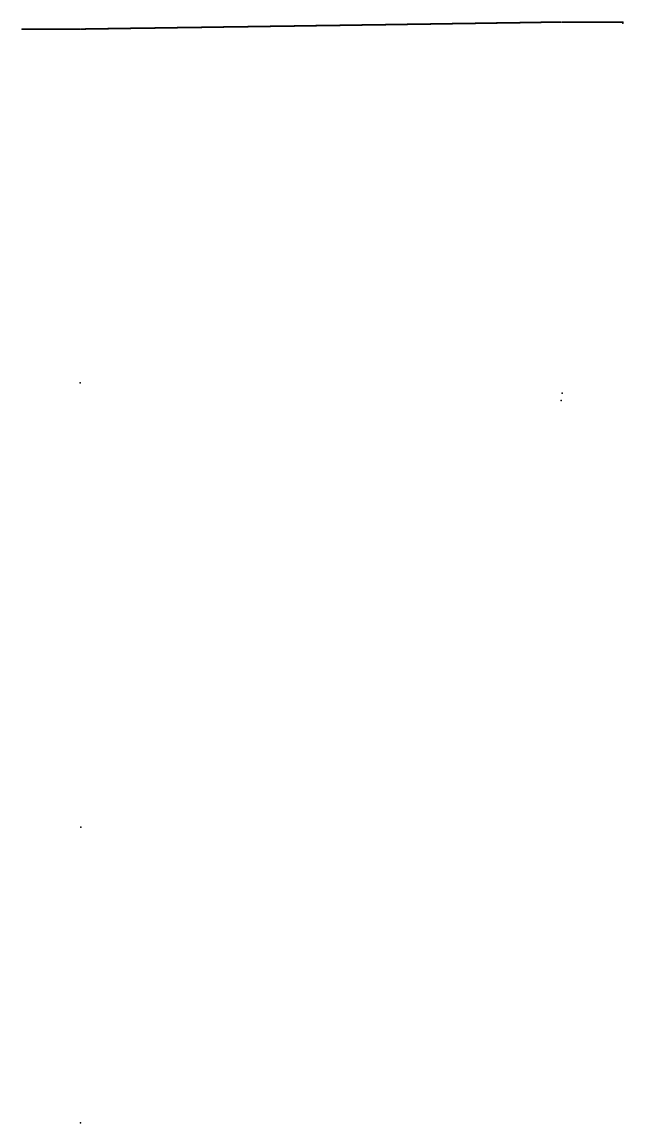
# Model space of a CAD drawing. Header units: metres. Extents: x 0 to 360, y 1 to 146.
# Drawn here: x 337.49 to 359.99, y 1.07 to 42.28 of the extents above; entities that cross this region are included whole.
import ezdxf

# ---------------------------------------------------------------- set-up
doc = ezdxf.new("R2010")
doc.units = ezdxf.units.M

msp = doc.modelspace()

# ---------------------------------------------------------------- linework, layer by layer
for p in [(341.131, 42.033), (341.141, 42.034), (341.151, 42.034), (341.161, 42.034), (341.171, 42.034), (341.181, 42.034), (341.191, 42.034), (341.201, 42.034), (341.211, 42.035), (341.221, 42.035), (341.231, 42.035), (341.241, 42.035), (341.251, 42.035), (341.261, 42.035), (341.271, 42.035), (341.281, 42.036), (341.291, 42.036), (341.301, 42.036), (341.311, 42.036), (341.321, 42.036), (341.331, 42.036), (341.341, 42.036), (341.351, 42.037), (341.361, 42.037), (341.371, 42.037), (341.381, 42.037), (341.391, 42.037), (341.401, 42.037), (341.411, 42.037), (341.421, 42.038), (341.431, 42.038), (341.441, 42.038), (341.451, 42.038), (341.461, 42.038), (341.471, 42.038), (341.481, 42.038), (341.491, 42.039), (341.501, 42.039), (341.511, 42.039), (341.521, 42.039), (341.531, 42.039), (341.541, 42.039), (341.551, 42.039), (341.561, 42.04), (341.571, 42.04), (341.581, 42.04), (341.591, 42.04), (341.601, 42.04), (341.611, 42.04), (341.621, 42.04), (341.631, 42.041), (341.641, 42.041), (341.651, 42.041), (341.661, 42.041), (341.671, 42.041), (341.681, 42.041), (341.691, 42.041), (341.701, 42.042), (341.711, 42.042), (341.721, 42.042), (341.731, 42.042), (341.741, 42.042), (341.751, 42.042), (341.761, 42.042), (341.771, 42.043), (341.781, 42.043), (341.791, 42.043), (341.801, 42.043), (341.811, 42.043), (341.821, 42.043), (341.831, 42.043), (341.841, 42.044), (341.851, 42.044), (341.861, 42.044), (341.871, 42.044), (341.881, 42.044), (341.891, 42.044), (341.901, 42.044), (341.911, 42.045), (341.921, 42.045), (341.931, 42.045), (341.941, 42.045), (341.951, 42.045), (341.961, 42.045), (341.971, 42.045), (341.981, 42.046), (341.991, 42.046), (342.001, 42.046), (342.011, 42.046), (342.021, 42.046), (342.031, 42.046), (342.041, 42.046), (342.051, 42.047), (342.061, 42.047), (342.071, 42.047), (342.081, 42.047), (342.091, 42.047), (342.101, 42.047), (342.111, 42.047), (342.121, 42.048), (342.131, 42.048), (342.141, 42.048), (342.151, 42.048), (342.16, 42.048), (342.17, 42.048), (342.18, 42.048), (342.19, 42.049), (342.2, 42.049), (342.21, 42.049), (342.22, 42.049), (342.23, 42.049), (342.24, 42.049), (342.25, 42.049), (342.26, 42.05), (342.27, 42.05), (342.28, 42.05), (342.29, 42.05), (342.3, 42.05), (342.31, 42.05), (342.32, 42.05), (342.33, 42.051), (342.34, 42.051), (342.35, 42.051), (342.36, 42.051), (342.37, 42.051), (342.38, 42.051), (342.39, 42.051), (342.4, 42.052), (342.41, 42.052), (342.42, 42.052), (342.43, 42.052), (342.44, 42.052), (342.45, 42.052), (342.46, 42.052), (342.47, 42.053), (342.48, 42.053), (342.49, 42.053), (342.5, 42.053), (342.51, 42.053), (342.52, 42.053), (342.53, 42.053), (342.54, 42.054), (342.55, 42.054), (342.56, 42.054), (342.57, 42.054), (342.58, 42.054), (342.59, 42.054), (342.6, 42.054), (342.61, 42.055), (342.62, 42.055), (342.63, 42.055), (342.64, 42.055), (342.65, 42.055), (342.66, 42.055), (342.67, 42.055), (342.68, 42.056), (342.69, 42.056), (342.7, 42.056), (342.71, 42.056), (342.72, 42.056), (342.73, 42.056), (342.74, 42.056), (342.75, 42.057), (342.76, 42.057), (342.77, 42.057), (342.78, 42.057), (342.79, 42.057), (342.8, 42.057), (342.81, 42.057), (342.82, 42.058), (342.83, 42.058), (342.84, 42.058), (342.85, 42.058), (342.86, 42.058), (342.87, 42.058), (342.88, 42.058), (342.89, 42.059), (342.9, 42.059), (342.91, 42.059), (342.92, 42.059), (342.93, 42.059), (342.94, 42.059), (342.95, 42.059), (342.96, 42.06), (342.97, 42.06), (342.98, 42.06), (342.99, 42.06), (343, 42.06), (343.01, 42.06), (343.02, 42.06), (343.03, 42.061), (343.04, 42.061), (343.05, 42.061), (343.06, 42.061), (343.07, 42.061), (343.08, 42.061), (343.09, 42.061), (343.1, 42.062), (343.11, 42.062), (343.12, 42.062), (343.13, 42.062), (343.14, 42.062), (343.15, 42.062), (343.16, 42.062), (343.17, 42.063), (343.18, 42.063), (343.19, 42.063), (343.2, 42.063), (343.21, 42.063), (343.22, 42.063), (343.23, 42.063), (343.24, 42.064), (343.25, 42.064), (343.26, 42.064), (343.27, 42.064), (343.28, 42.064), (343.29, 42.064), (343.3, 42.064), (343.31, 42.065), (343.32, 42.065), (343.33, 42.065), (343.34, 42.065), (343.35, 42.065), (343.36, 42.065), (343.37, 42.065), (343.38, 42.066), (343.39, 42.066), (343.4, 42.066), (343.41, 42.066), (343.42, 42.066), (343.43, 42.066), (343.44, 42.066), (343.45, 42.067), (343.46, 42.067), (343.47, 42.067), (343.48, 42.067), (343.49, 42.067), (343.5, 42.067), (343.51, 42.067), (343.52, 42.068), (343.53, 42.068), (343.54, 42.068), (343.55, 42.068), (343.56, 42.068), (343.57, 42.068), (343.58, 42.068), (343.59, 42.069), (343.6, 42.069), (343.61, 42.069), (343.62, 42.069), (343.63, 42.069), (343.64, 42.069), (343.65, 42.069), (343.66, 42.07), (343.67, 42.07), (343.68, 42.07), (343.69, 42.07), (343.7, 42.07), (343.71, 42.07), (343.72, 42.07), (343.73, 42.071), (343.74, 42.071), (343.75, 42.071), (343.76, 42.071), (343.77, 42.071), (343.78, 42.071), (343.79, 42.071), (343.8, 42.072), (343.81, 42.072), (343.82, 42.072), (343.83, 42.072), (343.84, 42.072), (343.85, 42.072), (343.86, 42.072), (343.87, 42.073), (343.88, 42.073), (343.89, 42.073), (343.9, 42.073), (343.91, 42.073), (343.92, 42.073), (343.93, 42.073), (343.94, 42.074), (343.95, 42.074), (343.96, 42.074), (343.97, 42.074), (343.98, 42.074), (343.99, 42.074), (344, 42.074), (344.01, 42.075), (344.02, 42.075), (344.03, 42.075), (344.04, 42.075), (344.05, 42.075), (344.06, 42.075), (344.07, 42.075), (344.08, 42.076), (344.09, 42.076), (344.1, 42.076), (344.11, 42.076), (344.12, 42.076), (344.13, 42.076), (344.14, 42.076), (344.15, 42.077), (344.16, 42.077), (344.17, 42.077), (344.18, 42.077), (344.19, 42.077), (344.2, 42.077), (344.21, 42.077), (344.22, 42.078), (344.23, 42.078), (344.24, 42.078), (344.25, 42.078), (344.26, 42.078), (344.27, 42.078), (344.28, 42.078), (344.29, 42.079), (344.3, 42.079), (344.31, 42.079), (344.32, 42.079), (344.33, 42.079), (344.34, 42.079), (344.35, 42.079), (344.36, 42.08), (344.37, 42.08), (344.38, 42.08), (344.39, 42.08), (344.4, 42.08), (344.41, 42.08), (344.42, 42.08), (344.43, 42.081), (344.44, 42.081), (344.45, 42.081), (344.46, 42.081), (344.47, 42.081), (344.48, 42.081), (344.49, 42.081), (344.5, 42.082), (344.51, 42.082), (344.52, 42.082), (344.53, 42.082), (344.54, 42.082), (344.55, 42.082), (344.56, 42.082), (344.57, 42.083), (344.58, 42.083), (344.59, 42.083), (344.6, 42.083), (344.61, 42.083), (344.62, 42.083), (344.63, 42.083), (344.64, 42.084), (344.65, 42.084), (344.66, 42.084), (344.67, 42.084), (344.68, 42.084), (344.69, 42.084), (344.7, 42.084), (344.71, 42.085), (344.72, 42.085), (344.73, 42.085), (344.74, 42.085), (344.75, 42.085), (344.76, 42.085), (344.77, 42.085), (344.78, 42.086), (344.79, 42.086), (344.8, 42.086), (344.81, 42.086), (344.82, 42.086), (344.83, 42.086), (344.84, 42.086), (344.85, 42.087), (344.86, 42.087), (344.87, 42.087), (344.88, 42.087), (344.89, 42.087), (344.9, 42.087), (344.91, 42.087), (344.92, 42.088), (344.93, 42.088), (344.94, 42.088), (344.95, 42.088), (344.96, 42.088), (344.97, 42.088), (344.98, 42.089), (344.99, 42.089), (345, 42.089), (345.01, 42.089), (345.02, 42.089), (345.03, 42.089), (345.04, 42.089), (345.05, 42.09), (345.06, 42.09), (345.07, 42.09), (345.08, 42.09), (345.09, 42.09), (345.1, 42.09), (345.11, 42.09), (345.12, 42.091), (345.13, 42.091), (345.14, 42.091), (345.15, 42.091), (345.16, 42.091), (345.17, 42.091), (345.18, 42.091), (345.19, 42.092), (345.2, 42.092), (345.21, 42.092), (345.22, 42.092), (345.23, 42.092), (345.24, 42.092), (345.25, 42.092), (345.26, 42.093), (345.27, 42.093), (345.28, 42.093), (345.29, 42.093), (345.3, 42.093), (345.31, 42.093), (345.32, 42.093), (345.33, 42.094), (345.34, 42.094), (345.35, 42.094), (345.36, 42.094), (345.37, 42.094), (345.38, 42.094), (345.39, 42.094), (345.4, 42.095), (345.41, 42.095), (345.42, 42.095), (345.43, 42.095), (345.44, 42.095), (345.45, 42.095), (345.46, 42.095), (345.47, 42.096), (345.48, 42.096), (345.49, 42.096), (345.5, 42.096), (345.51, 42.096), (345.52, 42.096), (345.53, 42.096), (345.54, 42.097), (345.55, 42.097), (345.56, 42.097), (345.57, 42.097), (345.579, 42.097), (345.589, 42.097), (345.599, 42.097), (345.609, 42.098), (345.619, 42.098), (345.629, 42.098), (345.639, 42.098), (345.649, 42.098), (345.659, 42.098), (345.669, 42.098), (345.679, 42.099), (345.689, 42.099), (345.699, 42.099), (345.709, 42.099), (345.719, 42.099), (345.729, 42.099), (345.739, 42.099), (345.749, 42.1), (345.759, 42.1), (345.769, 42.1), (345.779, 42.1), (345.789, 42.1), (345.799, 42.1), (345.809, 42.1), (345.819, 42.101), (345.829, 42.101), (345.839, 42.101), (345.849, 42.101), (345.859, 42.101), (345.869, 42.101), (345.879, 42.101), (345.889, 42.102), (345.899, 42.102), (345.909, 42.102), (345.919, 42.102), (345.929, 42.102), (345.939, 42.102), (345.949, 42.102), (345.959, 42.103), (345.969, 42.103), (345.979, 42.103), (345.989, 42.103), (345.999, 42.103), (346.009, 42.103), (346.019, 42.103), (346.029, 42.104), (346.039, 42.104), (346.049, 42.104), (346.059, 42.104), (346.069, 42.104), (346.079, 42.104), (346.089, 42.104), (346.099, 42.105), (346.109, 42.105), (346.119, 42.105), (346.129, 42.105), (346.139, 42.105), (346.149, 42.105), (346.159, 42.105), (346.169, 42.106), (346.179, 42.106), (346.189, 42.106), (346.199, 42.106), (346.209, 42.106), (346.219, 42.106), (346.229, 42.107), (346.239, 42.107), (346.249, 42.107), (346.259, 42.107), (346.269, 42.107), (346.279, 42.107), (346.289, 42.107), (346.299, 42.108), (346.309, 42.108), (346.319, 42.108), (346.329, 42.108), (346.339, 42.108), (346.349, 42.108), (346.359, 42.108), (346.369, 42.109), (346.379, 42.109), (346.389, 42.109), (346.399, 42.109), (346.409, 42.109), (346.419, 42.109), (346.429, 42.109), (346.439, 42.11), (346.449, 42.11), (346.459, 42.11), (346.469, 42.11), (346.479, 42.11), (346.489, 42.11), (346.499, 42.11), (346.509, 42.111), (346.519, 42.111), (346.529, 42.111), (346.539, 42.111), (346.549, 42.111), (346.559, 42.111), (346.569, 42.111), (346.579, 42.112), (346.589, 42.112), (346.599, 42.112), (346.609, 42.112), (346.619, 42.112), (346.629, 42.112), (346.639, 42.112), (346.649, 42.113), (346.659, 42.113), (346.669, 42.113), (346.679, 42.113), (346.689, 42.113), (346.699, 42.113), (346.709, 42.113), (346.719, 42.114), (346.729, 42.114), (346.739, 42.114), (346.749, 42.114), (346.759, 42.114), (346.769, 42.114), (346.779, 42.114), (346.789, 42.115), (346.799, 42.115), (346.809, 42.115), (346.819, 42.115), (346.829, 42.115), (346.839, 42.115), (346.849, 42.115), (346.859, 42.116), (346.869, 42.116), (346.879, 42.116), (346.889, 42.116), (346.899, 42.116), (346.909, 42.116), (346.919, 42.116), (346.929, 42.117), (346.939, 42.117), (346.949, 42.117), (346.959, 42.117), (346.969, 42.117), (346.979, 42.117), (346.989, 42.117), (346.999, 42.118), (347.009, 42.118), (347.019, 42.118), (347.029, 42.118), (347.039, 42.118), (347.049, 42.118), (347.059, 42.119), (347.069, 42.119), (347.079, 42.119), (347.089, 42.119), (347.099, 42.119), (347.109, 42.119), (347.119, 42.119), (347.129, 42.12), (347.139, 42.12), (347.149, 42.12), (347.159, 42.12), (347.169, 42.12), (347.179, 42.12), (347.189, 42.12), (347.199, 42.121), (347.209, 42.121), (347.219, 42.121), (347.229, 42.121), (347.239, 42.121), (347.249, 42.121), (347.259, 42.121), (347.269, 42.122), (347.279, 42.122), (347.289, 42.122), (347.299, 42.122), (347.309, 42.122), (347.319, 42.122), (347.329, 42.122), (347.339, 42.123), (347.349, 42.123), (347.359, 42.123), (347.369, 42.123), (347.379, 42.123), (347.389, 42.123), (347.399, 42.123), (347.409, 42.124), (347.419, 42.124), (347.429, 42.124), (347.439, 42.124), (347.449, 42.124), (347.459, 42.124), (347.469, 42.124), (347.479, 42.125), (347.489, 42.125), (347.499, 42.125), (347.509, 42.125), (347.519, 42.125), (347.529, 42.125), (347.539, 42.125), (347.549, 42.126), (347.559, 42.126), (347.569, 42.126), (347.579, 42.126), (347.589, 42.126), (347.599, 42.126), (347.609, 42.126), (347.619, 42.127), (347.629, 42.127), (347.639, 42.127), (347.649, 42.127), (347.659, 42.127), (347.669, 42.127), (347.679, 42.127), (347.689, 42.128), (347.699, 42.128), (347.709, 42.128), (347.719, 42.128), (347.729, 42.128), (347.738, 42.128), (347.748, 42.128), (347.758, 42.129), (347.768, 42.129), (347.778, 42.129), (347.788, 42.129), (347.798, 42.129), (347.808, 42.129), (347.818, 42.13), (347.828, 42.13), (347.838, 42.13), (347.848, 42.13), (347.858, 42.13), (347.868, 42.13), (347.878, 42.13), (347.888, 42.131), (347.898, 42.131), (347.908, 42.131), (347.918, 42.131), (347.928, 42.131), (347.938, 42.131), (347.948, 42.131), (347.958, 42.132), (347.968, 42.132), (347.978, 42.132), (347.988, 42.132), (347.998, 42.132), (348.008, 42.132), (348.018, 42.132), (348.028, 42.133), (348.038, 42.133), (348.048, 42.133), (348.058, 42.133), (348.068, 42.133), (348.078, 42.133), (348.088, 42.133), (348.098, 42.134), (348.108, 42.134), (348.118, 42.134), (348.128, 42.134), (348.138, 42.134), (348.148, 42.134), (348.158, 42.134), (348.168, 42.135), (348.178, 42.135), (348.188, 42.135), (348.198, 42.135), (348.208, 42.135), (348.218, 42.135), (348.228, 42.135), (348.238, 42.136), (348.248, 42.136), (348.258, 42.136), (348.268, 42.136), (348.278, 42.136), (348.288, 42.136), (348.298, 42.136), (348.308, 42.137), (348.318, 42.137), (348.328, 42.137), (348.338, 42.137), (348.348, 42.137), (348.358, 42.137), (348.368, 42.138), (348.378, 42.138), (348.388, 42.138), (348.398, 42.138), (348.408, 42.138), (348.418, 42.138), (348.428, 42.138), (348.438, 42.139), (348.448, 42.139), (348.458, 42.139), (348.468, 42.139), (348.478, 42.139), (348.488, 42.139), (348.498, 42.139), (348.508, 42.14), (348.518, 42.14), (348.528, 42.14), (348.538, 42.14), (348.548, 42.14), (348.558, 42.14), (348.568, 42.14), (348.578, 42.141), (348.588, 42.141), (348.598, 42.141), (348.608, 42.141), (348.618, 42.141), (348.628, 42.141), (348.638, 42.141), (348.648, 42.142), (348.658, 42.142), (348.668, 42.142), (348.678, 42.142), (348.688, 42.142), (348.698, 42.142), (348.708, 42.142), (348.718, 42.143), (348.728, 42.143), (348.738, 42.143), (348.748, 42.143), (348.758, 42.143), (348.768, 42.143), (348.778, 42.143), (348.788, 42.144), (348.798, 42.144), (348.808, 42.144), (348.818, 42.144), (348.828, 42.144), (348.838, 42.144), (348.848, 42.144), (348.858, 42.145), (348.868, 42.145), (348.878, 42.145), (348.888, 42.145), (348.898, 42.145), (348.908, 42.145), (348.918, 42.146), (348.928, 42.146), (348.938, 42.146), (348.948, 42.146), (348.958, 42.146), (348.968, 42.146), (348.978, 42.146), (348.988, 42.147), (348.998, 42.147), (349.008, 42.147), (349.018, 42.147), (349.028, 42.147), (349.038, 42.147), (349.048, 42.147), (349.058, 42.148), (349.068, 42.148), (349.078, 42.148), (349.088, 42.148), (349.098, 42.148), (349.108, 42.148), (349.118, 42.148), (349.128, 42.149), (349.138, 42.149), (349.148, 42.149), (349.158, 42.149), (349.168, 42.149), (349.178, 42.149), (349.188, 42.149), (349.198, 42.15), (349.208, 42.15), (349.218, 42.15), (349.228, 42.15), (349.238, 42.15), (349.248, 42.15), (349.258, 42.15), (349.268, 42.151), (349.278, 42.151), (349.288, 42.151), (349.298, 42.151), (349.308, 42.151), (349.318, 42.151), (349.328, 42.151), (349.337, 42.152), (349.347, 42.152), (349.357, 42.152), (349.367, 42.152), (349.377, 42.152), (349.387, 42.152), (349.397, 42.153), (349.407, 42.153), (349.417, 42.153), (349.427, 42.153), (349.437, 42.153), (349.447, 42.153), (349.457, 42.153), (349.467, 42.154), (349.477, 42.154), (349.487, 42.154), (349.497, 42.154), (349.507, 42.154), (349.517, 42.154), (349.527, 42.154), (349.537, 42.155), (349.547, 42.155), (349.557, 42.155), (349.567, 42.155), (349.577, 42.155), (349.587, 42.155), (349.597, 42.155), (349.607, 42.156), (349.617, 42.156), (349.627, 42.156), (349.637, 42.156), (349.647, 42.156), (349.657, 42.156), (349.667, 42.156), (349.677, 42.157), (349.687, 42.157), (349.697, 42.157), (349.707, 42.157), (349.717, 42.157), (349.727, 42.157), (349.737, 42.157), (349.747, 42.158), (349.757, 42.158), (349.767, 42.158), (349.777, 42.158), (349.787, 42.158), (349.797, 42.158), (349.807, 42.158), (349.817, 42.159), (349.827, 42.159), (349.837, 42.159), (349.847, 42.159), (349.857, 42.159), (349.867, 42.159), (349.877, 42.16), (349.887, 42.16), (349.897, 42.16), (349.907, 42.16), (349.917, 42.16), (349.927, 42.16), (349.937, 42.16), (349.947, 42.161), (349.957, 42.161), (349.967, 42.161), (349.977, 42.161), (349.987, 42.161), (349.997, 42.161), (350.007, 42.161), (350.017, 42.162), (350.027, 42.162), (350.037, 42.162), (350.047, 42.162), (350.057, 42.162), (350.067, 42.162), (350.077, 42.162), (350.087, 42.163), (350.097, 42.163), (350.107, 42.163), (350.117, 42.163), (350.127, 42.163), (350.137, 42.163), (350.147, 42.163), (350.157, 42.164), (350.167, 42.164), (350.177, 42.164), (350.187, 42.164), (350.197, 42.164), (350.207, 42.164), (350.217, 42.164), (350.227, 42.165), (350.237, 42.165), (350.247, 42.165), (350.257, 42.165), (350.267, 42.165), (350.277, 42.165), (350.287, 42.166), (350.297, 42.166), (350.307, 42.166), (350.317, 42.166), (350.327, 42.166), (350.337, 42.166), (350.347, 42.166), (350.357, 42.167), (350.367, 42.167), (350.377, 42.167), (350.387, 42.167), (350.397, 42.167), (350.407, 42.167), (350.417, 42.167), (350.427, 42.168), (350.437, 42.168), (350.447, 42.168), (350.457, 42.168), (350.467, 42.168), (350.477, 42.168), (350.487, 42.168), (350.497, 42.169), (350.507, 42.169), (350.517, 42.169), (350.527, 42.169), (350.537, 42.169), (350.547, 42.169), (350.557, 42.169), (350.567, 42.17), (350.577, 42.17), (350.587, 42.17), (350.597, 42.17), (350.607, 42.17), (350.616, 42.17), (350.626, 42.171), (350.636, 42.171), (350.646, 42.171), (350.656, 42.171), (350.666, 42.171), (350.676, 42.171), (350.686, 42.171), (350.696, 42.172), (350.706, 42.172), (350.716, 42.172), (350.726, 42.172), (350.736, 42.172), (350.746, 42.172), (350.756, 42.172), (350.766, 42.173), (350.776, 42.173), (350.786, 42.173), (350.796, 42.173), (350.806, 42.173), (350.816, 42.173), (350.826, 42.173), (350.836, 42.174), (350.846, 42.174), (350.856, 42.174), (350.866, 42.174), (350.876, 42.174), (350.886, 42.174), (350.896, 42.174), (350.906, 42.175), (350.916, 42.175), (350.926, 42.175), (350.936, 42.175), (350.946, 42.175), (350.956, 42.175), (350.966, 42.175), (350.976, 42.176), (350.986, 42.176), (350.996, 42.176), (351.006, 42.176), (351.016, 42.176), (351.026, 42.176), (351.036, 42.177), (351.046, 42.177), (351.056, 42.177), (351.066, 42.177), (351.076, 42.177), (351.086, 42.177), (351.096, 42.177), (351.106, 42.178), (351.116, 42.178), (351.126, 42.178), (351.136, 42.178), (351.146, 42.178), (351.156, 42.178), (351.166, 42.178), (351.176, 42.179), (351.186, 42.179), (351.196, 42.179), (351.206, 42.179), (351.216, 42.179), (351.226, 42.179), (351.236, 42.179), (351.246, 42.18), (351.256, 42.18), (351.266, 42.18), (351.276, 42.18), (351.286, 42.18), (351.296, 42.18), (351.306, 42.18), (351.316, 42.181), (351.326, 42.181), (351.336, 42.181), (351.346, 42.181), (351.356, 42.181), (351.366, 42.181), (351.376, 42.182), (351.386, 42.182), (351.396, 42.182), (351.406, 42.182), (351.416, 42.182), (351.426, 42.182), (351.436, 42.182), (351.446, 42.183), (351.456, 42.183), (351.466, 42.183), (351.476, 42.183), (351.486, 42.183), (351.496, 42.183), (351.506, 42.183), (351.516, 42.184), (351.526, 42.184), (351.536, 42.184), (351.546, 42.184), (351.556, 42.184), (351.566, 42.184), (351.576, 42.184), (351.586, 42.185), (351.596, 42.185), (351.606, 42.185), (351.616, 42.185), (351.626, 42.185), (351.636, 42.185), (351.646, 42.186), (351.656, 42.186), (351.666, 42.186), (351.676, 42.186), (351.686, 42.186), (351.696, 42.186), (351.705, 42.186), (351.715, 42.187), (351.725, 42.187), (351.735, 42.187), (351.745, 42.187), (351.755, 42.187), (351.765, 42.187), (351.775, 42.187), (351.785, 42.188), (351.795, 42.188), (351.805, 42.188), (351.815, 42.188), (351.825, 42.188), (351.835, 42.188), (351.845, 42.188), (351.855, 42.189), (351.865, 42.189), (351.875, 42.189), (351.885, 42.189), (351.895, 42.189), (351.905, 42.189), (351.915, 42.189), (351.925, 42.19), (351.935, 42.19), (351.945, 42.19), (351.955, 42.19), (351.965, 42.19), (351.975, 42.19), (351.985, 42.191), (351.995, 42.191), (352.005, 42.191), (352.015, 42.191), (352.025, 42.191), (352.035, 42.191), (352.045, 42.191), (352.055, 42.192), (352.065, 42.192), (352.075, 42.192), (352.085, 42.192), (352.095, 42.192), (352.105, 42.192), (352.115, 42.192), (352.125, 42.193), (352.135, 42.193), (352.145, 42.193), (352.155, 42.193), (352.165, 42.193), (352.175, 42.193), (352.185, 42.193), (352.195, 42.194), (352.205, 42.194), (352.215, 42.194), (352.225, 42.194), (352.235, 42.194), (352.245, 42.194), (352.255, 42.195), (352.265, 42.195), (352.275, 42.195), (352.285, 42.195), (352.295, 42.195), (352.305, 42.195), (352.315, 42.195), (352.325, 42.196), (352.335, 42.196), (352.345, 42.196), (352.355, 42.196), (352.365, 42.196), (352.375, 42.196), (352.385, 42.196), (352.395, 42.197), (352.405, 42.197), (352.415, 42.197), (352.425, 42.197), (352.435, 42.197), (352.445, 42.197), (352.455, 42.197), (352.465, 42.198), (352.475, 42.198), (352.485, 42.198), (352.495, 42.198), (352.505, 42.198), (352.515, 42.198), (352.525, 42.199), (352.535, 42.199), (352.545, 42.199), (352.555, 42.199), (352.565, 42.199), (352.575, 42.199), (352.585, 42.199), (352.595, 42.2), (352.605, 42.2), (352.615, 42.2), (352.625, 42.2), (352.635, 42.2), (352.644, 42.2), (352.654, 42.2), (352.664, 42.201), (352.674, 42.201), (352.684, 42.201), (352.694, 42.201), (352.704, 42.201), (352.714, 42.201), (352.724, 42.201), (352.734, 42.202), (352.744, 42.202), (352.754, 42.202), (352.764, 42.202), (352.774, 42.202), (352.784, 42.202), (352.794, 42.203), (352.804, 42.203), (352.814, 42.203), (352.824, 42.203), (352.834, 42.203), (352.844, 42.203), (352.854, 42.203), (352.864, 42.204), (352.874, 42.204), (352.884, 42.204), (352.894, 42.204), (352.904, 42.204), (352.914, 42.204), (352.924, 42.204), (352.934, 42.205), (352.944, 42.205), (352.954, 42.205), (352.964, 42.205), (352.974, 42.205), (352.984, 42.205), (352.994, 42.205), (353.004, 42.206), (353.014, 42.206), (353.024, 42.206), (353.034, 42.206), (353.044, 42.206), (353.054, 42.206), (353.064, 42.207), (353.074, 42.207), (353.084, 42.207), (353.094, 42.207), (353.104, 42.207), (353.114, 42.207), (353.124, 42.207), (353.134, 42.208), (353.144, 42.208), (353.154, 42.208), (353.164, 42.208), (353.174, 42.208), (353.184, 42.208), (353.194, 42.208), (353.204, 42.209), (353.214, 42.209), (353.224, 42.209), (353.234, 42.209), (353.244, 42.209), (353.254, 42.209), (353.264, 42.209), (353.274, 42.21), (353.284, 42.21), (353.294, 42.21), (353.304, 42.21), (353.314, 42.21), (353.324, 42.21), (353.334, 42.211), (353.344, 42.211), (353.354, 42.211), (353.364, 42.211), (353.374, 42.211), (353.384, 42.211), (353.394, 42.211), (353.404, 42.212), (353.414, 42.212), (353.424, 42.212), (353.434, 42.212), (353.444, 42.212), (353.454, 42.212), (353.464, 42.212), (353.474, 42.213), (353.484, 42.213), (353.493, 42.213), (353.503, 42.213), (353.513, 42.213), (353.523, 42.213), (353.533, 42.214), (353.543, 42.214), (353.553, 42.214), (353.563, 42.214), (353.573, 42.214), (353.583, 42.214), (353.593, 42.214), (353.603, 42.215), (353.613, 42.215), (353.623, 42.215), (353.633, 42.215), (353.643, 42.215), (353.653, 42.215), (353.663, 42.215), (353.673, 42.216), (353.683, 42.216), (353.693, 42.216), (353.703, 42.216), (353.713, 42.216), (353.723, 42.216), (353.733, 42.216), (353.743, 42.217), (353.753, 42.217), (353.763, 42.217), (353.773, 42.217), (353.783, 42.217), (353.793, 42.217), (353.803, 42.218), (353.813, 42.218), (353.823, 42.218), (353.833, 42.218), (353.843, 42.218), (353.853, 42.218), (353.863, 42.218), (353.873, 42.219), (353.883, 42.219), (353.893, 42.219), (353.903, 42.219), (353.913, 42.219), (353.923, 42.219), (353.933, 42.219), (353.943, 42.22), (353.953, 42.22), (353.963, 42.22), (353.973, 42.22), (353.983, 42.22), (353.993, 42.22), (354.003, 42.221), (354.013, 42.221), (354.023, 42.221), (354.033, 42.221), (354.043, 42.221), (354.053, 42.221), (354.063, 42.221), (354.073, 42.222), (354.083, 42.222), (354.093, 42.222), (354.103, 42.222), (354.113, 42.222), (354.123, 42.222), (354.133, 42.222), (354.143, 42.223), (354.153, 42.223), (354.163, 42.223), (354.173, 42.223), (354.183, 42.223), (354.193, 42.223), (354.203, 42.223), (354.213, 42.224), (354.223, 42.224), (354.233, 42.224), (354.243, 42.224), (354.252, 42.224), (354.262, 42.224), (354.272, 42.225), (354.282, 42.225), (354.292, 42.225), (354.302, 42.225), (354.312, 42.225), (354.322, 42.225), (354.332, 42.225), (354.342, 42.226), (354.352, 42.226), (354.362, 42.226), (354.372, 42.226), (354.382, 42.226), (354.392, 42.226), (354.402, 42.226), (354.412, 42.227), (354.422, 42.227), (354.432, 42.227), (354.442, 42.227), (354.452, 42.227), (354.462, 42.227), (354.472, 42.228), (354.482, 42.228), (354.492, 42.228), (354.502, 42.228), (354.512, 42.228), (354.522, 42.228), (354.532, 42.228), (354.542, 42.229), (354.552, 42.229), (354.562, 42.229), (354.572, 42.229), (354.582, 42.229), (354.592, 42.229), (354.602, 42.229), (354.612, 42.23), (354.622, 42.23), (354.632, 42.23), (354.642, 42.23), (354.652, 42.23), (354.662, 42.23), (354.672, 42.231), (354.682, 42.231), (354.692, 42.231), (354.702, 42.231), (354.712, 42.231), (354.722, 42.231), (354.732, 42.231), (354.742, 42.232), (354.752, 42.232), (354.762, 42.232), (354.772, 42.232), (354.782, 42.232), (354.792, 42.232), (354.802, 42.232), (354.812, 42.233), (354.822, 42.233), (354.832, 42.233), (354.842, 42.233), (354.852, 42.233), (354.862, 42.233), (354.872, 42.234), (354.882, 42.234), (354.892, 42.234), (354.902, 42.234), (354.912, 42.234), (354.922, 42.234), (354.932, 42.234), (354.942, 42.235), (354.951, 42.235), (354.961, 42.235), (354.971, 42.235), (354.981, 42.235), (354.991, 42.235), (355.001, 42.235), (355.011, 42.236), (355.021, 42.236), (355.031, 42.236), (355.041, 42.236), (355.051, 42.236), (355.061, 42.236), (355.071, 42.237), (355.081, 42.237), (355.091, 42.237), (355.101, 42.237), (355.111, 42.237), (355.121, 42.237), (355.131, 42.237), (355.141, 42.238), (355.151, 42.238), (355.161, 42.238), (355.171, 42.238), (355.181, 42.238), (355.191, 42.238), (355.201, 42.238), (355.211, 42.239), (355.221, 42.239), (355.231, 42.239), (355.241, 42.239), (355.251, 42.239), (355.261, 42.239), (355.271, 42.24), (355.281, 42.24), (355.291, 42.24), (355.301, 42.24), (355.311, 42.24), (355.321, 42.24), (355.331, 42.24), (355.341, 42.241), (355.351, 42.241), (355.361, 42.241), (355.371, 42.241), (355.381, 42.241), (355.391, 42.241), (355.401, 42.241), (355.411, 42.242), (355.421, 42.242), (355.431, 42.242), (355.441, 42.242), (355.451, 42.242), (355.461, 42.242), (355.471, 42.243), (355.481, 42.243), (355.491, 42.243), (355.501, 42.243), (355.511, 42.243), (355.521, 42.243), (355.531, 42.243), (355.541, 42.244), (355.551, 42.244), (355.561, 42.244), (355.571, 42.244), (355.581, 42.244), (355.591, 42.244), (355.6, 42.244), (355.61, 42.245), (355.62, 42.245), (355.63, 42.245), (355.64, 42.245), (355.65, 42.245), (355.66, 42.245), (355.67, 42.246), (355.68, 42.246), (355.69, 42.246), (355.7, 42.246), (355.71, 42.246), (355.72, 42.246), (355.73, 42.246), (355.74, 42.247), (355.75, 42.247), (355.76, 42.247), (355.77, 42.247), (355.78, 42.247), (355.79, 42.247), (355.8, 42.248), (355.81, 42.248), (355.82, 42.248), (355.83, 42.248), (355.84, 42.248), (355.85, 42.248), (355.86, 42.248), (355.87, 42.249), (355.88, 42.249), (355.89, 42.249), (355.9, 42.249), (355.91, 42.249), (355.92, 42.249), (355.93, 42.249), (355.94, 42.25), (355.95, 42.25), (355.96, 42.25), (355.97, 42.25), (355.98, 42.25), (355.99, 42.25), (356, 42.251), (356.01, 42.251), (356.02, 42.251), (356.03, 42.251), (356.04, 42.251), (356.05, 42.251), (356.06, 42.251), (356.07, 42.252), (356.08, 42.252), (356.09, 42.252), (356.1, 42.252), (356.11, 42.252), (356.12, 42.252), (356.13, 42.252), (356.14, 42.253), (356.15, 42.253), (356.16, 42.253), (356.17, 42.253), (356.18, 42.253), (356.19, 42.253), (356.2, 42.254), (356.209, 42.254), (356.219, 42.254), (356.229, 42.254), (356.239, 42.254), (356.249, 42.254), (356.259, 42.254), (356.269, 42.255), (356.279, 42.255), (356.289, 42.255), (356.299, 42.255), (356.309, 42.255), (356.319, 42.255), (356.329, 42.256), (356.339, 42.256), (356.349, 42.256), (356.359, 42.256), (356.369, 42.256), (356.379, 42.256), (356.389, 42.256), (356.399, 42.257), (356.409, 42.257), (356.419, 42.257), (356.429, 42.257), (356.439, 42.257), (356.449, 42.257), (356.459, 42.257), (356.469, 42.258), (356.479, 42.258), (356.489, 42.258), (356.499, 42.258), (356.509, 42.258), (356.519, 42.258), (356.529, 42.259), (356.539, 42.259), (356.549, 42.259), (356.559, 42.259), (356.569, 42.259), (356.579, 42.259), (356.589, 42.259), (356.599, 42.26), (356.609, 42.26), (356.619, 42.26), (356.629, 42.26), (356.639, 42.26), (356.649, 42.26), (356.659, 42.261), (356.669, 42.261), (356.679, 42.261), (356.689, 42.261), (356.699, 42.261), (356.709, 42.261), (356.719, 42.261), (356.729, 42.262), (356.739, 42.262), (356.749, 42.262), (356.759, 42.262), (356.768, 42.262), (356.778, 42.262), (356.788, 42.262), (356.798, 42.263), (356.808, 42.263), (356.818, 42.263), (356.828, 42.263), (356.838, 42.263), (356.848, 42.263), (356.858, 42.264), (356.868, 42.264), (356.878, 42.264), (356.888, 42.264), (356.898, 42.264), (356.908, 42.264), (356.918, 42.264), (356.928, 42.265), (356.938, 42.265), (356.948, 42.265), (356.958, 42.265), (356.968, 42.265), (356.978, 42.265), (356.988, 42.266), (356.998, 42.266), (357.008, 42.266), (357.018, 42.266), (357.028, 42.266), (357.038, 42.266), (357.048, 42.266), (357.058, 42.267), (357.068, 42.267), (357.078, 42.267), (357.088, 42.267), (357.098, 42.267), (357.108, 42.267), (357.118, 42.267), (357.128, 42.268), (357.138, 42.268), (357.148, 42.268), (357.158, 42.268), (357.168, 42.268), (357.178, 42.268), (357.188, 42.269), (357.198, 42.269), (357.208, 42.269), (357.218, 42.269), (357.228, 42.269), (357.238, 42.269), (357.248, 42.269), (357.258, 42.27), (357.268, 42.27), (357.278, 42.27), (357.288, 42.27), (357.298, 42.27), (357.307, 42.27), (357.317, 42.271), (357.327, 42.271), (357.337, 42.271), (357.347, 42.271), (357.357, 42.271), (357.367, 42.271), (357.377, 42.271), (357.387, 42.272), (357.397, 42.272), (357.407, 42.272), (357.417, 42.272), (357.427, 42.272), (357.437, 42.272), (357.447, 42.273), (357.457, 42.273), (357.467, 42.273), (357.477, 42.273), (357.487, 42.273), (357.497, 42.273), (357.507, 42.273), (357.517, 42.274), (357.527, 42.274), (357.537, 42.274), (357.547, 42.274), (357.557, 42.274), (357.567, 42.274), (357.577, 42.274), (357.587, 42.275), (357.597, 42.275), (357.607, 42.275), (357.617, 42.275), (357.627, 42.275), (357.637, 42.275), (357.647, 42.276), (357.657, 42.276), (357.667, 42.276), (357.727, 42.276), (357.737, 42.276), (357.747, 42.276), (357.757, 42.276), (357.767, 42.276), (357.776, 42.276), (357.786, 42.276), (357.796, 42.276), (357.806, 42.276), (357.816, 42.276), (357.826, 42.276), (357.836, 42.276), (357.846, 42.276), (357.856, 42.276), (357.866, 42.276), (357.876, 42.276), (357.886, 42.276), (357.896, 42.276), (357.906, 42.276), (357.916, 42.276), (357.926, 42.276), (357.936, 42.276), (357.946, 42.276), (357.956, 42.276), (357.966, 42.276), (357.976, 42.276), (357.986, 42.276), (357.996, 42.276), (358.006, 42.276), (358.016, 42.276), (358.026, 42.276), (358.036, 42.276), (358.046, 42.276), (358.056, 42.276), (358.066, 42.276), (358.076, 42.276), (358.086, 42.276), (358.096, 42.276), (358.106, 42.276), (358.116, 42.276), (358.125, 42.276), (358.135, 42.276), (358.145, 42.276), (358.155, 42.276), (358.165, 42.276), (358.175, 42.276), (358.185, 42.276), (358.195, 42.276), (358.205, 42.276), (358.215, 42.276), (358.225, 42.276), (358.235, 42.276), (358.245, 42.276), (358.255, 42.276), (358.265, 42.276), (358.275, 42.276), (358.285, 42.276), (358.295, 42.276), (358.305, 42.276), (358.315, 42.276), (358.325, 42.276), (358.335, 42.276), (358.345, 42.276), (358.355, 42.276), (358.365, 42.276), (358.375, 42.276), (358.385, 42.276), (358.395, 42.276), (358.405, 42.276), (358.415, 42.276), (358.425, 42.276), (358.435, 42.276), (358.445, 42.276), (358.455, 42.276), (358.464, 42.276), (358.474, 42.276), (358.484, 42.276), (358.494, 42.276), (358.504, 42.276), (358.514, 42.276), (358.524, 42.276), (358.534, 42.276), (358.544, 42.276), (358.554, 42.276), (358.564, 42.276), (358.574, 42.276), (358.584, 42.276), (358.594, 42.276), (358.604, 42.276), (358.614, 42.276), (358.624, 42.276), (358.634, 42.276), (358.644, 42.276), (358.654, 42.276), (358.664, 42.276), (358.674, 42.276), (358.684, 42.276), (358.694, 42.276), (358.704, 42.276), (358.714, 42.276), (358.724, 42.276), (358.734, 42.276), (358.744, 42.276), (358.754, 42.276), (358.764, 42.276), (358.774, 42.276), (358.784, 42.276), (358.794, 42.276), (358.803, 42.276), (358.813, 42.276), (358.823, 42.276), (358.833, 42.276), (358.843, 42.276), (358.853, 42.276), (358.863, 42.276), (358.873, 42.276), (358.883, 42.276), (358.893, 42.276), (358.903, 42.276), (358.913, 42.276), (358.923, 42.276), (358.933, 42.276), (358.943, 42.276), (358.953, 42.276), (358.963, 42.276), (358.973, 42.276), (358.983, 42.276), (358.993, 42.276), (359.003, 42.276), (359.013, 42.276), (359.023, 42.276), (359.033, 42.276), (359.043, 42.276), (359.053, 42.276), (359.063, 42.276), (359.073, 42.276), (359.083, 42.276), (359.093, 42.276), (359.103, 42.276), (359.113, 42.276), (359.123, 42.276), (359.133, 42.276), (359.143, 42.276), (359.152, 42.276), (359.162, 42.276), (359.172, 42.276), (359.182, 42.276), (359.192, 42.276), (359.202, 42.276), (359.212, 42.276), (359.222, 42.276), (359.232, 42.276), (359.242, 42.276), (359.252, 42.276), (359.262, 42.276), (359.272, 42.276), (359.282, 42.276), (359.292, 42.276), (359.302, 42.276), (359.312, 42.276), (359.322, 42.276), (359.332, 42.276), (359.342, 42.276), (359.352, 42.276), (359.362, 42.276), (359.372, 42.276), (359.382, 42.276), (359.392, 42.276), (359.402, 42.276), (359.412, 42.276), (359.422, 42.276), (359.432, 42.276), (359.442, 42.276), (359.452, 42.276), (359.462, 42.276), (359.472, 42.276), (359.482, 42.276), (359.491, 42.276), (359.501, 42.276), (359.511, 42.276), (359.521, 42.276), (359.531, 42.276), (359.541, 42.276), (359.551, 42.276), (359.561, 42.276), (359.571, 42.276), (359.581, 42.276), (359.591, 42.276), (359.601, 42.276), (359.611, 42.276), (359.621, 42.276), (359.631, 42.276), (359.641, 42.276), (359.651, 42.276), (359.661, 42.276), (359.671, 42.276), (359.681, 42.276), (359.691, 42.276), (359.701, 42.276), (359.711, 42.276), (359.721, 42.276), (359.731, 42.276), (359.741, 42.276), (359.751, 42.276), (359.761, 42.276), (359.771, 42.276), (359.781, 42.276), (359.791, 42.276), (359.801, 42.276), (359.811, 42.276), (359.821, 42.276), (359.83, 42.276), (359.84, 42.276), (359.85, 42.276), (359.86, 42.276), (359.87, 42.276), (359.88, 42.276), (359.89, 42.276), (359.9, 42.276), (359.91, 42.276), (359.92, 42.276), (359.93, 42.276), (359.94, 42.276), (359.95, 42.276), (359.96, 42.276), (359.97, 42.276), (359.98, 42.276), (359.99, 42.23), (337.491, 42.015), (337.501, 42.015), (337.511, 42.015), (337.521, 42.015), (337.531, 42.015), (337.541, 42.015), (337.551, 42.015), (337.561, 42.015), (337.571, 42.015), (337.581, 42.015), (337.591, 42.015), (337.601, 42.015), (337.611, 42.015), (337.621, 42.015), (337.631, 42.015), (337.641, 42.015), (337.651, 42.015), (337.661, 42.015), (337.671, 42.015), (337.681, 42.015), (337.691, 42.015), (337.701, 42.015), (337.711, 42.015), (337.721, 42.015), (337.731, 42.015), (337.741, 42.015), (337.751, 42.015), (337.761, 42.014), (337.771, 42.014), (337.781, 42.014), (337.791, 42.014), (337.801, 42.014), (337.811, 42.014), (337.821, 42.014), (337.831, 42.014), (337.841, 42.014), (337.851, 42.014), (337.861, 42.014), (337.871, 42.014), (337.881, 42.014), (337.891, 42.014), (337.901, 42.014), (337.911, 42.014), (337.921, 42.014), (337.931, 42.014), (337.941, 42.014), (337.951, 42.014), (337.961, 42.014), (337.971, 42.014), (337.981, 42.014), (337.991, 42.014), (338.001, 42.014), (338.011, 42.014), (338.021, 42.014), (338.031, 42.014), (338.041, 42.014), (338.051, 42.014), (338.061, 42.014), (338.071, 42.014), (338.081, 42.014), (338.091, 42.014), (338.101, 42.014), (338.111, 42.014), (338.121, 42.014), (338.131, 42.014), (338.141, 42.014), (338.151, 42.014), (338.161, 42.014), (338.171, 42.014), (338.181, 42.014), (338.191, 42.014), (338.201, 42.014), (338.211, 42.014), (338.221, 42.014), (338.231, 42.014), (338.241, 42.014), (338.251, 42.014), (338.261, 42.014), (338.271, 42.014), (338.281, 42.014), (338.291, 42.014), (338.301, 42.014), (338.311, 42.014), (338.321, 42.014), (338.331, 42.014), (338.341, 42.014), (338.351, 42.014), (338.361, 42.014), (338.371, 42.014), (338.381, 42.014), (338.391, 42.014), (338.401, 42.014), (338.411, 42.014), (338.421, 42.014), (338.431, 42.014), (338.441, 42.014), (338.451, 42.014), (338.461, 42.014), (338.471, 42.014), (338.481, 42.014), (338.491, 42.014), (338.501, 42.014), (338.511, 42.014), (338.521, 42.014), (338.531, 42.014), (338.541, 42.014), (338.551, 42.014), (338.561, 42.014), (338.571, 42.014), (338.581, 42.014), (338.591, 42.014), (338.601, 42.014), (338.611, 42.014), (338.621, 42.014), (338.631, 42.014), (338.641, 42.014), (338.651, 42.014), (338.661, 42.014), (338.671, 42.014), (338.681, 42.014), (338.691, 42.014), (338.701, 42.014), (338.711, 42.014), (338.721, 42.014), (338.731, 42.014), (338.741, 42.014), (338.751, 42.014), (338.761, 42.014), (338.771, 42.014), (338.781, 42.014), (338.791, 42.014), (338.801, 42.013), (338.811, 42.013), (338.821, 42.013), (338.831, 42.013), (338.841, 42.013), (338.851, 42.013), (338.861, 42.013), (338.871, 42.013), (338.881, 42.013), (338.891, 42.013), (338.901, 42.013), (338.911, 42.013), (338.921, 42.013), (338.931, 42.013), (338.941, 42.013), (338.951, 42.013), (338.961, 42.013), (338.971, 42.013), (338.981, 42.013), (338.991, 42.013), (339.001, 42.013), (339.011, 42.013), (339.021, 42.013), (339.031, 42.013), (339.041, 42.013), (339.051, 42.013), (339.061, 42.013), (339.071, 42.013), (339.081, 42.013), (339.091, 42.013), (339.101, 42.013), (339.111, 42.013), (339.121, 42.013), (339.131, 42.013), (339.141, 42.013), (339.151, 42.013), (339.161, 42.013), (339.171, 42.013), (339.181, 42.013), (339.191, 42.013), (339.201, 42.013), (339.211, 42.013), (339.221, 42.013), (339.231, 42.013), (339.241, 42.013), (339.251, 42.013), (339.261, 42.013), (339.271, 42.013), (339.281, 42.013), (339.291, 42.013), (339.301, 42.013), (339.311, 42.013), (339.321, 42.013), (339.331, 42.013), (339.341, 42.013), (339.351, 42.013), (339.361, 42.013), (339.371, 42.013), (339.381, 42.013), (339.391, 42.013), (339.401, 42.013), (339.411, 42.013), (339.421, 42.013), (339.431, 42.013), (339.441, 42.013), (339.451, 42.013), (339.461, 42.013), (339.471, 42.013), (339.481, 42.013), (339.491, 42.013), (339.501, 42.013), (339.511, 42.013), (339.521, 42.013), (339.531, 42.013), (339.541, 42.013), (339.551, 42.013), (339.561, 42.013), (339.571, 42.013), (339.581, 42.013), (339.591, 42.013), (339.601, 42.013), (339.611, 42.013), (339.621, 42.013), (339.631, 42.013), (339.641, 42.013), (339.651, 42.013), (339.661, 42.013), (339.701, 42.013), (339.711, 42.013), (339.721, 42.013), (339.731, 42.013), (339.741, 42.014), (339.751, 42.014), (339.761, 42.014), (339.771, 42.014), (339.781, 42.014), (339.791, 42.014), (339.801, 42.014), (339.811, 42.015), (339.821, 42.015), (339.831, 42.015), (339.841, 42.015), (339.851, 42.015), (339.861, 42.015), (339.871, 42.015), (339.881, 42.016), (339.891, 42.016), (339.901, 42.016), (339.911, 42.016), (339.921, 42.016), (339.931, 42.016), (339.941, 42.016), (339.951, 42.017), (339.961, 42.017), (339.971, 42.017), (339.981, 42.017), (339.991, 42.017), (340.001, 42.017), (340.011, 42.017), (340.021, 42.018), (340.031, 42.018), (340.041, 42.018), (340.051, 42.018), (340.061, 42.018), (340.071, 42.018), (340.081, 42.018), (340.091, 42.019), (340.101, 42.019), (340.111, 42.019), (340.121, 42.019), (340.131, 42.019), (340.141, 42.019), (340.151, 42.019), (340.161, 42.02), (340.171, 42.02), (340.181, 42.02), (340.191, 42.02), (340.201, 42.02), (340.211, 42.02), (340.221, 42.02), (340.231, 42.021), (340.241, 42.021), (340.251, 42.021), (340.261, 42.021), (340.271, 42.021), (340.281, 42.021), (340.291, 42.021), (340.301, 42.022), (340.311, 42.022), (340.321, 42.022), (340.331, 42.022), (340.341, 42.022), (340.351, 42.022), (340.361, 42.022), (340.371, 42.023), (340.381, 42.023), (340.391, 42.023), (340.401, 42.023), (340.411, 42.023), (340.421, 42.023), (340.431, 42.023), (340.441, 42.024), (340.451, 42.024), (340.461, 42.024), (340.471, 42.024), (340.481, 42.024), (340.491, 42.024), (340.501, 42.024), (340.511, 42.025), (340.521, 42.025), (340.531, 42.025), (340.541, 42.025), (340.551, 42.025), (340.561, 42.025), (340.571, 42.025), (340.581, 42.026), (340.591, 42.026), (340.601, 42.026), (340.611, 42.026), (340.621, 42.026), (340.631, 42.026), (340.641, 42.026), (340.651, 42.027), (340.661, 42.027), (340.671, 42.027), (340.681, 42.027), (340.691, 42.027), (340.701, 42.027), (340.711, 42.027), (340.721, 42.028), (340.731, 42.028), (340.741, 42.028), (340.751, 42.028), (340.761, 42.028), (340.771, 42.028), (340.781, 42.028), (340.791, 42.029), (340.801, 42.029), (340.811, 42.029), (340.821, 42.029), (340.831, 42.029), (340.841, 42.029), (340.851, 42.029), (340.861, 42.03), (340.871, 42.03), (340.881, 42.03), (340.891, 42.03), (340.901, 42.03), (340.911, 42.03), (340.921, 42.03), (340.931, 42.031), (340.941, 42.031), (340.951, 42.031), (340.961, 42.031), (340.971, 42.031), (340.981, 42.031), (340.991, 42.031), (341.001, 42.032), (341.011, 42.032), (341.021, 42.032), (341.031, 42.032), (341.041, 42.032), (341.051, 42.032), (341.061, 42.032), (341.071, 42.033), (341.081, 42.033), (341.091, 42.033), (341.101, 42.033), (341.111, 42.033), (341.121, 42.033), (339.671, 28.776), (357.677, 28.106), (357.707, 28.386), (339.691, 12.141), (339.681, 1.067), (339.681, 1.067)]:
    msp.add_point(p)

doc.saveas('drawing.dxf')
